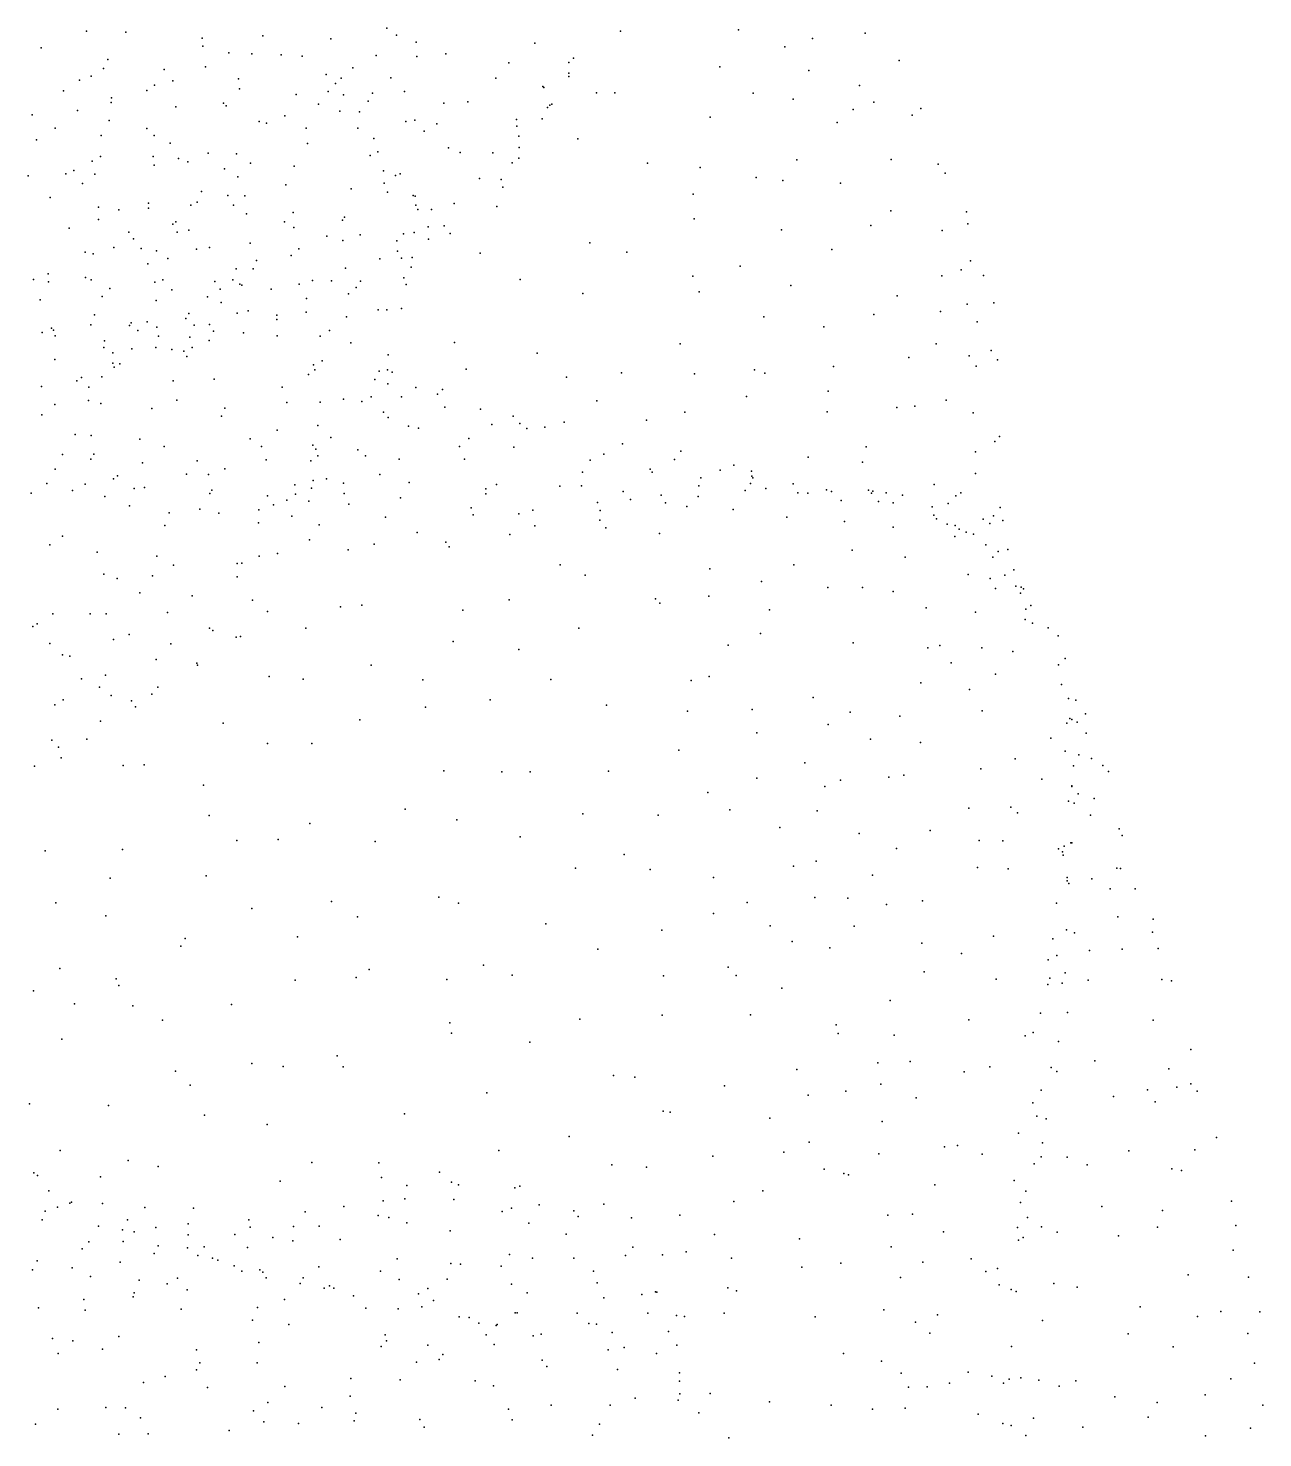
# Model space of a CAD drawing. Header units: metres. Extents: x -24.3 to 24.3, y -27.7 to 27.7.
# Drawn here: x 17.98 to 24.02, y 0.03 to 6.93 of the extents above; entities that cross this region are included whole.
import ezdxf

# ---------------------------------------------------------------- set-up
doc = ezdxf.new("R2010")
doc.units = ezdxf.units.M

msp = doc.modelspace()

# ---------------------------------------------------------------- linework, layer by layer
for p in [(18.267, 6.9148, 11.6229), (18.4601, 6.9096, 8.8659), (19.7368, 6.929, 10.241), (20.8808, 6.9137, -4.9055), (21.4576, 6.9208, -1.1074), (22.0783, 6.905, -2.6852), (18.0451, 6.8323, 11.6844), (18.8331, 6.8802, 0.4305), (18.8361, 6.8418, -10.8137), (19.1307, 6.8923, 11.1227), (19.463, 6.8764, -11.9483), (19.7839, 6.8955, 10.0093), (19.8807, 6.8601, -5.2617), (20.4609, 6.8551, 0.4121), (21.6853, 6.8379, -1.3809), (21.82, 6.8783, -1.8109), (18.3706, 6.7756, -20.2448), (18.964, 6.8078, 8.9588), (19.0759, 6.8032, -20.516), (19.22, 6.799, -5.9537), (19.3222, 6.7914, 9.1052), (19.6849, 6.7957, -12.5546), (19.8845, 6.7909, -13.3539), (20.0253, 6.8028, -13.7325), (20.651, 6.7822, -15.8842), (22.2442, 6.7709, -3.3341), (18.2899, 6.6948, 0.4554), (18.3506, 6.732, -6.9454), (18.6476, 6.7261, -10.4178), (18.8499, 6.7403, -6.4371), (19.4399, 6.7029, -12.2316), (19.5712, 6.7349, -5.2889), (20.3336, 6.7594, -14.5476), (20.6272, 6.7606, -18.1864), (20.6272, 6.7082, -16.5071), (20.6278, 6.6933, -17.32), (21.367, 6.7405, -4.6363), (21.8032, 6.7225, -4.3628), (18.233, 6.6748, 11.6328), (18.5626, 6.6245, 11.5257), (18.5996, 6.6498, 8.9021), (18.6894, 6.6716, -20.314), (19.0109, 6.6806, 11.2088), (19.0157, 6.6321, 0.6112), (19.4864, 6.6581, 0.6633), (19.514, 6.6841, -20.5648), (19.7569, 6.6859, 10.3514), (20.2706, 6.684, -4.95), (20.5011, 6.6428, -15.4739), (20.506, 6.6385, -19.1841), (22.05, 6.6481, -4.055), (18.155, 6.6228, 8.9505), (18.3877, 6.5654, -9.9621), (18.3891, 6.5884, 8.9181), (18.9375, 6.5615, 8.956), (19.2934, 6.604, 11.0092), (19.4021, 6.5574, -12.5659), (19.4498, 6.6199, 9.1858), (19.525, 6.6028, -12.8591), (19.6462, 6.5725, 10.6098), (19.6672, 6.6104, 9.4184), (19.823, 6.6189, -5.0172), (20.0163, 6.562, -14.6101), (20.1332, 6.569, -20.1789), (20.5445, 6.5566, -17.5905), (20.7633, 6.6129, -4.8201), (20.853, 6.612, 0.3729), (21.5299, 6.6107, -0.4359), (21.726, 6.5821, -0.794), (22.121, 6.5665, -1.6845), (18.0001, 6.5055, -6.9371), (18.2222, 6.5266, -9.697), (18.7043, 6.5442, 0.5962), (18.9505, 6.5485, -5.7106), (19.2383, 6.4995, -12.1287), (19.5074, 6.5225, 10.8022), (19.603, 6.52, -13.7542), (20.5232, 6.5407, -18.5565), (20.5347, 6.5528, -16.7634), (21.3199, 6.493, 0.0031), (22.0198, 6.5304, -1.3633), (22.3084, 6.5028, -3.5508), (22.3512, 6.5356, -2.6434), (18.1139, 6.4396, 0.6274), (18.3777, 6.4769, -6.456), (18.562, 6.4373, -6.0271), (19.1114, 6.4715, -5.2284), (19.1478, 6.4638, -11.7486), (19.3425, 6.4404, -13.3083), (19.5955, 6.439, -14.1349), (19.83, 6.472, 9.6291), (19.8746, 6.4792, 10.0807), (19.9196, 6.4245, -14.8847), (19.9817, 6.4601, 0.7721), (20.3711, 6.4815, -19.4194), (20.3728, 6.4501, 0.6985), (20.497, 6.4848, -18.0346), (21.9413, 6.467, -1.0342), (18.0224, 6.3831, 11.6916), (18.3388, 6.403, 11.6055), (18.5987, 6.4031, 8.9405), (18.6759, 6.3656, -10.3342), (19.3483, 6.3653, -13.8351), (19.6737, 6.3894, 9.462), (20.3823, 6.4012, -4.8544), (20.6713, 6.3879, 0.6278), (18.3346, 6.3009, -19.945), (18.5931, 6.3003, 11.5042), (18.7176, 6.2912, -5.2482), (18.8627, 6.3171, -10.6813), (19.0007, 6.3143, 0.7223), (19.6561, 6.3054, -14.719), (19.6927, 6.324, -20.1826), (20.0391, 6.3428, -19.9017), (20.0951, 6.3203, -15.5321), (20.2566, 6.319, -16.0473), (20.383, 6.2922, -17.3373), (20.3844, 6.3453, -18.7611), (21.744, 6.2841, -0.316), (22.2062, 6.2859, -1.2507), (18.1651, 6.2155, 8.9427), (18.2053, 6.233, 11.6423), (18.2946, 6.2785, -5.9857), (18.3072, 6.2146, 0.699), (18.5973, 6.2591, -10.0492), (18.7624, 6.2743, -20.0733), (18.9431, 6.2402, -4.9835), (19.0689, 6.2685, -12.9604), (19.2827, 6.2544, -14.2057), (19.7202, 6.2305, -15.0648), (19.8019, 6.2165, 0.8598), (20.3507, 6.2706, -17.01), (21.0133, 6.269, 0.5289), (21.2714, 6.2464, 0.3061), (22.4354, 6.2627, -2.2045), (22.4699, 6.2186, -3.2853), (17.9814, 6.2055, -6.2821), (18.2472, 6.1691, -5.6092), (19.0075, 6.2014, -11.3433), (19.2429, 6.1617, -20.0606), (19.5619, 6.1425, 9.3841), (19.7237, 6.1697, -19.8875), (19.7794, 6.2078, 10.4264), (20.1898, 6.1933, -16.519), (20.2958, 6.1884, -18.3805), (20.304, 6.1513, -17.7798), (21.5445, 6.1985, 0.0656), (21.676, 6.1842, -4.5112), (21.9581, 6.1704, -4.3013), (18.0883, 6.1002, -19.7379), (18.5703, 6.0728, 8.972), (18.8079, 6.0768, -13.7197), (18.8299, 6.1301, -13.3039), (18.959, 6.1108, -10.9123), (19.0415, 6.1082, -4.7007), (19.7404, 6.126, 9.5718), (19.8651, 6.1106, 10.2491), (19.8752, 6.1073, 9.9859), (21.2359, 6.1159, -4.6829), (18.3262, 6.053, -9.3679), (18.4245, 6.0401, -19.7958), (18.57, 6.0478, -9.7211), (18.7773, 6.0623, -12.8066), (18.9868, 6.062, -11.7339), (19.05, 6.0202, 0.8096), (19.2788, 6.0263, 9.1121), (19.5293, 6.0047, 10.777), (19.879, 6.063, -19.5442), (19.8884, 6.0414, -4.762), (19.9563, 6.0421, -16.2616), (20.0668, 6.071, -19.1412), (20.2756, 6.0569, 0.8959), (22.2047, 6.0342, -0.7318), (22.5748, 6.0297, -2.6988), (18.1819, 5.9494, 8.9313), (18.3254, 5.9922, -5.0337), (18.6886, 5.97, 11.4368), (18.7041, 5.9813, -14.002), (18.7682, 5.9399, -9.9667), (19.2356, 5.9816, 11.0457), (19.2825, 5.9531, -15.1675), (19.5192, 5.9893, -19.7144), (19.9385, 5.956, 0.9334), (20.018, 5.9613, -17.1493), (21.2406, 5.9964, 0.5557), (21.6694, 5.9422, 0.1862), (22.1063, 5.9628, -0.4495), (22.4559, 5.9381, -1.2532), (22.5815, 5.9716, -2.0972), (18.4746, 5.9312, -13.4599), (18.4967, 5.8983, -4.7142), (18.7107, 5.9313, -19.7064), (19.0679, 5.8773, -11.2515), (19.4433, 5.9107, -4.6881), (19.5213, 5.8904, 9.3807), (19.6072, 5.9171, -15.8474), (19.7863, 5.8884, -19.1637), (19.8178, 5.9221, -16.5095), (19.8706, 5.9286, 10.12), (19.9413, 5.8964, -18.7208), (20.0475, 5.9236, -17.6038), (20.7312, 5.8781, 0.863), (18.2603, 5.8327, 0.8335), (18.3, 5.8238, -13.7703), (18.401, 5.855, -19.5289), (18.535, 5.8511, 11.5454), (18.6099, 5.8399, -12.4848), (18.6651, 5.8012, -9.4891), (18.805, 5.8469, -14.7316), (18.8695, 5.8558, 11.309), (19.2684, 5.8168, -15.5358), (19.3063, 5.8496, -19.5377), (19.7021, 5.7994, 10.5969), (19.7895, 5.8383, 9.8019), (19.8093, 5.8025, 10.3557), (19.8611, 5.8061, -18.3882), (20.194, 5.8271, -4.8389), (20.9124, 5.8319, -4.8973), (21.915, 5.8451, -4.3982), (18.567, 5.7753, -14.4972), (18.9988, 5.7505, -11.5376), (19.0827, 5.7507, 11.1558), (19.0992, 5.7923, -10.7324), (19.534, 5.754, -16.5044), (19.8566, 5.7591, -17.8988), (21.4659, 5.7642, 0.4672), (22.5484, 5.7458, -3.3649), (22.5944, 5.7902, -1.67), (18.0072, 5.6994, 8.9908), (18.0787, 5.7263, -14.0239), (18.0813, 5.6881, -8.4701), (18.2625, 5.7094, 8.9257), (18.2889, 5.6976, -12.5373), (18.6015, 5.686, -14.907), (18.641, 5.6966, 8.9905), (18.895, 5.6888, -4.548), (18.983, 5.698, -15.485), (19.017, 5.6763, -19.323), (19.0269, 5.6715, -10.0153), (19.3075, 5.676, 10.9859), (19.3724, 5.6942, -16.2614), (19.4664, 5.6929, -18.963), (19.5869, 5.6603, -18.6685), (19.6083, 5.6905, -17.191), (19.8206, 5.7077, 9.9942), (19.8308, 5.6736, -4.8445), (20.3895, 5.6986, 0.9998), (21.234, 5.7155, 0.6742), (21.7153, 5.6694, -4.6768), (22.4536, 5.7171, -3.6754), (22.6569, 5.7179, -2.7532), (18.0393, 5.5992, -14.5448), (18.3437, 5.6163, -19.0377), (18.3806, 5.655, -4.491), (18.6078, 5.5963, -9.038), (18.6842, 5.6486, -19.2098), (18.8599, 5.6138, 11.3158), (18.9212, 5.6513, -9.6999), (19.1704, 5.6519, -10.3634), (19.3441, 5.6053, 9.24), (19.5489, 5.6283, -17.5028), (20.6963, 5.6295, -4.9837), (21.2658, 5.6388, -4.9153), (22.2345, 5.6192, -0.398), (18.3057, 5.5262, 0.9405), (18.7675, 5.533, -18.87), (18.9255, 5.5864, -15.8097), (19.0043, 5.5344, -11.7504), (19.0585, 5.5455, -16.4979), (19.198, 5.524, -17.3977), (19.3426, 5.5394, -17.9356), (19.6941, 5.5497, 10.5849), (19.7376, 5.5502, 1.0174), (19.8084, 5.557, 10.1588), (22.1208, 5.5272, -4.3898), (22.4471, 5.542, -0.8031), (22.5775, 5.5788, -1.2318), (22.708, 5.5838, -2.4065), (18.0962, 5.4599, 8.9534), (18.1057, 5.4516, -8.1568), (18.2884, 5.4777, 11.6236), (18.4768, 5.474, -18.7185), (18.4854, 5.4871, -8.6311), (18.5637, 5.4919, 11.5252), (18.611, 5.4652, -4.5598), (18.753, 5.5087, 0.9234), (18.7946, 5.4752, -16.0818), (18.8682, 5.4787, 9.033), (19.198, 5.5033, -18.2933), (19.54, 5.5165, 9.4551), (21.5827, 5.5155, -4.9143), (21.876, 5.4668, 0.1347), (22.6263, 5.4916, -3.1344), (18.0501, 5.4386, 11.6881), (18.1128, 5.4231, -12.3916), (18.3549, 5.3983, -8.3356), (18.5186, 5.4493, -15.5917), (18.6199, 5.4219, -18.3879), (18.7723, 5.4158, -18.1006), (18.8668, 5.4001, -17.5571), (18.8889, 5.4455, -17.0497), (19.0355, 5.4375, -9.3509), (19.2004, 5.4238, 9.1187), (19.4103, 5.4222, -11.3143), (19.4571, 5.4492, -10.2823), (19.5613, 5.3896, -10.5576), (20.068, 5.3904, -5.1546), (21.173, 5.3841, 0.8097), (22.4263, 5.3838, -3.8956), (18.3517, 5.3666, -18.2024), (18.3949, 5.3391, -12.1782), (18.489, 5.3592, -16.0306), (18.6063, 5.3659, -16.364), (18.6851, 5.3556, -17.3072), (18.7438, 5.3476, 11.398), (18.758, 5.3227, -11.9857), (18.7834, 5.3654, -8.8044), (19.7429, 5.3298, 9.9001), (20.4727, 5.3377, 1.0667), (22.2922, 5.3171, -4.2471), (22.5882, 5.3249, -3.4374), (22.6954, 5.3517, -1.6093), (18.1115, 5.3077, 1.0083), (18.3961, 5.2893, -16.8495), (18.4027, 5.2705, -17.4204), (18.4304, 5.2853, 8.9661), (19.3786, 5.2816, 9.3234), (19.3842, 5.2569, -9.482), (19.4201, 5.3001, 10.8594), (19.6987, 5.2504, 10.4699), (19.74, 5.2561, -10.9127), (19.7636, 5.2445, 10.1496), (20.1255, 5.2601, 1.1104), (21.5359, 5.2569, -5.2394), (21.9236, 5.2729, -4.8565), (22.6219, 5.2753, -1.2219), (22.7258, 5.3058, -2.0401), (18.046, 5.1758, -16.0414), (18.2198, 5.2026, -17.1927), (18.2416, 5.2199, -16.5537), (18.3417, 5.223, -8.0014), (18.6912, 5.2029, 9.0377), (18.892, 5.2102, 0.9989), (19.3536, 5.2331, -11.6336), (19.6779, 5.2097, 9.7058), (19.7418, 5.1879, -11.2858), (20.6158, 5.2203, -5.4569), (20.8854, 5.2413, 0.977), (21.2427, 5.237, -5.4073), (21.587, 5.2411, 0.523), (18.2787, 5.1719, 11.6278), (18.7088, 5.1089, 11.4228), (19.2254, 5.1718, -5.0861), (19.5253, 5.1134, 10.7149), (19.6602, 5.1239, -5.3567), (19.8091, 5.1249, -9.8644), (19.879, 5.1703, -10.1527), (19.9844, 5.1379, -10.6438), (20.0087, 5.1607, -5.3982), (21.497, 5.1253, -5.5145), (21.8975, 5.1526, 0.2093), (22.4754, 5.1088, -0.7909), (18.1121, 5.0871, 8.968), (18.2766, 5.106, -7.6364), (18.3376, 5.0916, 1.0396), (18.5862, 5.0667, -7.8644), (18.9436, 5.0695, -8.3521), (19.2476, 5.0967, 11.0239), (19.4114, 5.0988, -9.0879), (19.6141, 5.1014, 1.1143), (19.7214, 5.0498, 9.979), (20.0211, 5.0732, -11.251), (20.1953, 5.0645, -10.1016), (20.7642, 5.1041, -5.7081), (21.1957, 5.0486, 0.8694), (21.892, 5.0517, -5.2898), (22.2327, 5.0727, -4.7829), (22.3222, 5.0788, -4.4448), (22.6071, 5.0456, -3.6049), (18.0489, 5.036, -7.327), (18.9282, 5.0304, 11.2604), (19.3985, 4.9847, 10.8581), (19.7438, 5.0229, -11.6847), (19.8427, 4.9813, -9.2658), (19.8915, 4.9714, -5.6822), (20.2515, 4.9898, -9.6543), (20.3558, 5.0295, -10.4982), (20.3875, 4.9947, -5.7798), (20.422, 4.9702, -10.9146), (20.5102, 4.9767, -10.2411), (20.6053, 5.0007, 1.1129), (21.0083, 5.0109, -5.8626), (18.2121, 4.9409, -4.658), (18.2889, 4.9348, 9.0308), (18.5275, 4.9173, -5.0671), (19.068, 4.9195, -5.4405), (19.1995, 4.9614, 9.3151), (19.4629, 4.9256, -8.596), (20.138, 4.9213, -9.2912), (22.7133, 4.9062, -1.837), (22.7367, 4.9302, -2.9919), (18.1486, 4.8419, -12.1491), (18.3025, 4.8443, -7.1497), (18.6469, 4.882, -12.1445), (19.1232, 4.8812, 11.1141), (19.3754, 4.8874, -12.0172), (19.3898, 4.868, 1.1462), (19.3996, 4.836, -5.7666), (19.5956, 4.8655, 9.6804), (19.6333, 4.8349, 10.2247), (20.0927, 4.8814, -11.665), (20.359, 4.8781, -11.3774), (20.7986, 4.8444, -9.5637), (20.8902, 4.8943, -10.0715), (21.1766, 4.8592, -6.255), (22.0827, 4.8792, -0.0625), (22.6185, 4.8556, -1.3089), (18.1132, 4.7699, 9.0408), (18.2885, 4.8196, 11.6288), (18.5408, 4.8018, 11.5416), (18.8079, 4.8106, 11.3465), (18.9443, 4.772, 1.103), (19.1459, 4.8168, -7.8887), (19.3648, 4.8117, 9.5023), (19.7967, 4.8196, 1.2053), (20.1163, 4.8201, -8.8655), (20.7327, 4.8137, -6.2483), (21.0255, 4.7708, -10.6854), (21.1454, 4.8172, -9.7066), (21.3688, 4.7659, -8.9264), (21.4351, 4.7898, 0.6996), (21.7999, 4.8299, -6.2391), (22.0651, 4.8053, -6.0182), (18.0722, 4.7004, -6.3701), (18.2601, 4.6969, -5.4895), (18.3989, 4.7227, 1.0785), (18.4192, 4.7385, -6.8529), (18.756, 4.7463, -7.1867), (18.8637, 4.7449, -5.6861), (19.2871, 4.6936, 10.9239), (19.3756, 4.7147, -12.2659), (19.442, 4.7236, -7.9327), (19.5242, 4.702, 9.853), (19.7031, 4.7435, -12.1495), (19.8459, 4.7045, -8.248), (20.2745, 4.6959, -6.3152), (20.6952, 4.755, -8.7806), (21.0364, 4.7551, -8.7377), (21.2733, 4.7273, -10.3093), (21.5176, 4.7005, -6.9477), (21.5226, 4.7604, -9.527), (21.5237, 4.7356, -6.6093), (21.5279, 4.7286, -8.548), (21.7264, 4.6987, -8.2642), (22.4169, 4.6961, -5.3737), (22.6177, 4.7495, -4.0637), (17.9956, 4.6521, -5.0298), (18.1978, 4.6662, -5.8399), (18.3566, 4.6366, 9.122), (18.4996, 4.675, -5.954), (18.5509, 4.6808, -6.5664), (18.871, 4.652, -6.6094), (18.8795, 4.6679, -6.1073), (19.1522, 4.6399, 9.4642), (19.2897, 4.648, -7.5203), (19.3687, 4.6775, -6.0436), (19.5288, 4.651, 10.128), (19.8031, 4.63, -7.9355), (20.2216, 4.6489, 1.2525), (20.2221, 4.6747, -8.3099), (20.584, 4.6877, -11.6211), (20.6895, 4.6881, -8.4545), (20.8944, 4.6608, -11.3018), (21.0806, 4.6437, -8.0897), (21.2616, 4.6371, -7.1765), (21.2648, 4.6885, -8.3354), (21.4905, 4.6663, -7.8704), (21.5924, 4.6752, -7.259), (21.7491, 4.6538, -7.6068), (21.7975, 4.6532, -9.8021), (21.8893, 4.669, -9.4199), (21.9138, 4.6612, -7.0978), (22.0945, 4.667, -8.4943), (22.1099, 4.6521, -7.9624), (22.1158, 4.6626, -8.8769), (22.1812, 4.6541, -6.7244), (22.261, 4.6434, -6.3322), (22.522, 4.6397, -5.0759), (22.5459, 4.6553, -4.764), (18.4767, 4.5903, 11.5773), (18.672, 4.5564, 1.1229), (18.8221, 4.5745, 9.2537), (18.9139, 4.5546, 11.2355), (19.1111, 4.572, -12.3989), (19.1827, 4.5966, -6.4765), (19.2471, 4.6186, -7.1861), (19.3552, 4.6135, 10.7243), (19.5512, 4.5984, -6.2975), (20.1498, 4.5816, -6.595), (20.4524, 4.5702, -7.9689), (20.7684, 4.6072, -8.0259), (20.7812, 4.5679, -7.0958), (20.9301, 4.6211, -6.8329), (21.1018, 4.6061, -7.7598), (21.2055, 4.5881, 0.9057), (21.4323, 4.5725, -10.8187), (21.9609, 4.6177, 0.058), (22.1435, 4.6122, -0.2535), (22.2154, 4.6052, -7.0366), (22.4067, 4.5859, -6.0324), (22.4852, 4.6023, -1.0424), (22.7396, 4.5833, -3.1681), (18.6502, 4.4946, -12.3045), (19.1082, 4.5075, 11.034), (19.2719, 4.5411, 1.2018), (19.4056, 4.4978, 9.9272), (19.7299, 4.536, -6.5331), (20.1588, 4.5473, -7.7659), (20.3827, 4.5512, -12.0306), (20.4607, 4.4938, -7.1075), (20.7789, 4.5213, -7.4733), (21.6955, 4.5353, 0.3948), (21.9767, 4.514, -10.1366), (22.215, 4.4865, -9.7521), (22.414, 4.5451, -8.1464), (22.4268, 4.5269, -7.4), (22.4794, 4.5017, -8.6364), (22.5181, 4.4954, -7.7699), (22.6557, 4.5256, -1.9207), (22.689, 4.5038, -4.4177), (22.7067, 4.5427, -2.2945), (22.7518, 4.5185, -2.8031), (18.1501, 4.4431, -12.168), (19.3589, 4.4239, 10.2356), (19.885, 4.4596, -7.1144), (20.3393, 4.4501, -7.4232), (20.8095, 4.4839, -11.7829), (21.0715, 4.4547, -11.5369), (22.5167, 4.44, -9.0459), (22.5378, 4.4773, -6.7915), (22.5723, 4.4613, -1.527), (22.6091, 4.4528, -7.0953), (18.0878, 4.4003, 11.7732), (18.3195, 4.3643, 11.6438), (19.2019, 4.3574, 9.773), (19.5469, 4.3754, -12.6431), (19.675, 4.4039, 1.2909), (20.0265, 4.4128, 1.3251), (20.0416, 4.3899, -12.5077), (22.015, 4.3736, -10.5385), (22.6695, 4.4001, -6.4089), (22.7301, 4.3674, -8.3666), (22.777, 4.3768, -3.9192), (18.6115, 4.344, 11.3791), (18.6928, 4.3009, 9.403), (19.0042, 4.3089, 9.5978), (19.0267, 4.31, 1.2271), (19.1115, 4.3437, -12.5915), (20.5853, 4.3022, 1.2339), (21.3177, 4.2831, 0.8208), (21.7288, 4.302, -11.0679), (22.2747, 4.3392, -10.0979), (22.7028, 4.3398, -5.8558), (18.3514, 4.2567, 9.3222), (18.4172, 4.2352, 11.4928), (18.5897, 4.2478, 1.1415), (19.0051, 4.2439, 10.9342), (20.7071, 4.2521, -12.247), (21.5706, 4.2211, -11.3974), (22.5825, 4.2546, -9.6126), (22.6905, 4.2359, -2.5982), (22.7614, 4.2515, -6.1618), (22.8056, 4.2772, -7.9626), (18.5286, 4.1657, 9.4564), (18.784, 4.1506, 9.5558), (21.3123, 4.1491, -11.8226), (21.8963, 4.1908, 0.0055), (22.0648, 4.1907, -10.8608), (22.2157, 4.1721, -0.7326), (22.7164, 4.1864, -9.3217), (22.8164, 4.197, -6.7623), (22.8382, 4.1641, -5.2342), (22.842, 4.1925, -4.8673), (22.8529, 4.1848, -7.5416), (19.0792, 4.1289, 9.891), (19.1531, 4.0741, 10.1331), (19.51, 4.0962, 1.3534), (19.6151, 4.105, -12.9452), (20.1086, 4.08, 1.3923), (20.3351, 4.1314, -12.689), (21.0525, 4.1364, 1.0556), (21.0735, 4.1148, -12.1545), (21.6107, 4.0815, 0.405), (22.377, 4.0909, -1.3088), (22.8642, 4.0848, -3.6806), (22.8891, 4.1023, -4.0503), (18.0248, 4.0137, 11.7337), (18.1022, 4.0622, -12.1426), (18.2855, 4.0629, 9.4567), (18.3625, 4.0618, 1.0839), (18.6639, 4.0687, -12.5147), (22.6182, 4.071, -2.2645), (22.861, 4.0344, -3.3681), (22.898, 4.0158, -8.9971), (18.0036, 4.0002, 9.4113), (18.3985, 3.9373, 11.3482), (18.4749, 3.9605, 9.6435), (18.8695, 3.9928, 10.8933), (18.8856, 3.98, 1.2681), (18.9997, 3.9482, 10.6139), (19.0211, 3.951, 10.3374), (19.3397, 3.9913, -13.0049), (20.677, 3.9918, -12.64), (21.5668, 3.9663, -11.8093), (22.9749, 3.994, -7.1431), (23.0232, 3.9553, -7.8751), (18.0868, 3.9175, 0.9851), (18.6803, 3.9147, 9.9236), (20.0618, 3.9262, -13.0966), (20.3826, 3.8874, -13.0025), (21.4078, 3.9087, -12.0798), (22.0203, 3.92, -11.3575), (22.3852, 3.8965, -10.8144), (22.4442, 3.9071, -1.7753), (22.6497, 3.8961, -10.2943), (22.8016, 3.878, -9.8696), (18.1496, 3.8621, 9.5868), (18.1851, 3.8553, 11.5), (18.6072, 3.8395, 11.1054), (18.8077, 3.8209, 10.6251), (18.8105, 3.8106, 10.225), (19.6603, 3.8113, -13.2721), (22.4994, 3.822, -2.072), (23.0243, 3.8127, -4.2096), (23.057, 3.8431, -4.666), (18.2426, 3.7445, 9.8668), (18.3597, 3.7615, 1.0886), (19.1605, 3.7557, 1.3838), (19.3278, 3.7432, -13.2054), (19.913, 3.7392, 1.4802), (20.5392, 3.7409, 1.3641), (21.2274, 3.7366, 0.9004), (21.3155, 3.7561, -12.3476), (22.7162, 3.7675, -2.7823), (18.3312, 3.7036, -12.3386), (18.3879, 3.6627, 10.0389), (18.5864, 3.6689, 10.6047), (18.6166, 3.704, 10.1849), (22.351, 3.7237, -11.1311), (22.5886, 3.6922, -2.3961), (23.0387, 3.7166, -6.4826), (18.1125, 3.6172, 0.9787), (18.1528, 3.6414, 11.397), (18.4872, 3.6363, 10.8207), (18.5069, 3.6073, 10.3756), (19.9259, 3.6056, -13.4861), (20.2428, 3.6407, 1.4755), (20.8128, 3.6151, -12.9859), (21.5246, 3.5935, 0.4624), (21.8243, 3.6522, -0.173), (23.0735, 3.6483, -8.3012), (23.1103, 3.639, -5.3692), (18.3347, 3.5362, 10.2311), (18.9359, 3.5277, -13.1109), (19.6044, 3.5439, -13.5076), (21.209, 3.5863, -12.6493), (21.8969, 3.5203, -11.9895), (22.0048, 3.5815, -0.7806), (22.2478, 3.5606, -1.5089), (22.6518, 3.5867, -10.7605), (23.0662, 3.5269, -9.0248), (23.0798, 3.5492, -7.0059), (23.0905, 3.5447, -7.829), (23.1159, 3.5326, -6.086), (23.1561, 3.5728, -5.0599), (21.5475, 3.4798, -12.4243), (22.9872, 3.4528, -3.5131), (23.1594, 3.4785, -5.6171), (18.0966, 3.4438, 10.1481), (18.1305, 3.4095, 11.1946), (18.2692, 3.4482, 10.4902), (19.1529, 3.4269, -13.3773), (19.3704, 3.4278, 1.5012), (21.1666, 3.3949, 0.9637), (22.1045, 3.4491, -1.1647), (22.3485, 3.4323, -11.4787), (23.057, 3.3897, -9.4836), (18.0115, 3.3173, 0.8772), (18.1436, 3.3574, 10.9457), (18.4459, 3.3193, 1.1423), (18.549, 3.3228, -12.7543), (21.7831, 3.3333, -0.1931), (22.8129, 3.3531, -10.6536), (23.0985, 3.3185, -8.7227), (23.1245, 3.3727, -3.9054), (23.1862, 3.3548, -4.2267), (23.2416, 3.319, -4.5725), (20.0167, 3.2933, -13.7293), (20.3006, 3.2883, -13.6353), (20.4388, 3.2884, 1.4642), (20.8221, 3.2918, -13.3622), (21.548, 3.2577, 0.3631), (21.9575, 3.2477, -12.1806), (22.1934, 3.2633, -1.5517), (22.2677, 3.2721, -11.7757), (22.6452, 3.3036, -11.0979), (22.9432, 3.2523, -10.341), (23.27, 3.29, -4.8831), (18.8393, 3.2228, 1.3374), (21.3088, 3.1879, 0.767), (21.8817, 3.2173, -0.5871), (23.0893, 3.2168, -8.3263), (23.0906, 3.2207, -8.0077), (23.1211, 3.1806, -6.807), (19.8269, 3.1065, -13.8755), (22.5851, 3.1102, -2.5361), (22.7922, 3.1166, -2.9301), (23.0744, 3.1448, -7.2918), (23.1014, 3.136, -3.6023), (23.1987, 3.1582, -5.898), (18.8675, 3.0749, -13.3011), (19.3606, 3.0363, 1.5188), (20.0788, 3.0545, 1.5628), (20.6966, 3.0824, -13.6158), (21.0651, 3.0759, -13.332), (21.4154, 3.103, -12.9436), (21.8428, 3.0973, -12.4521), (22.8233, 3.0884, -10.8379), (23.182, 3.077, -6.282), (20.3894, 2.9708, 1.4964), (21.6604, 3.0156, 0.0659), (22.0492, 2.9873, -1.2811), (22.3965, 3.0015, -2.1815), (23.3222, 3.01, -5.3902), (23.3364, 2.9769, -4.356), (18.0644, 2.9013, 0.8626), (18.4428, 2.9092, -12.7995), (19.0028, 2.9528, 1.405), (19.2048, 2.9572, -13.6925), (19.6791, 2.9471, 1.5694), (22.2313, 2.9134, -12.0737), (22.6369, 2.9525, -11.4384), (22.7516, 2.9517, -11.121), (23.0249, 2.9127, -10.2606), (23.0522, 2.9243, -7.5573), (23.0846, 2.9406, -7.0498), (23.0907, 2.9405, -9.1902), (20.8981, 2.8834, 1.1676), (21.8384, 2.8521, -12.6297), (23.0451, 2.8972, -8.2781), (23.047, 2.8804, -7.8522), (18.3829, 2.7689, 1.1174), (18.8531, 2.7791, -13.4837), (20.6603, 2.8167, -13.8546), (21.0267, 2.8113, -13.581), (21.3365, 2.772, 0.6711), (21.7274, 2.8272, -0.1565), (22.115, 2.7832, -12.3246), (22.6286, 2.821, -2.6405), (22.7791, 2.8145, -2.9073), (23.067, 2.7723, -3.3548), (23.1887, 2.7651, -6.4631), (23.3101, 2.8177, -5.7785), (23.3276, 2.8158, -4.0848), (23.0669, 2.7554, -8.8781), (23.0755, 2.7422, -9.656), (23.2783, 2.7156, -3.8042), (23.4002, 2.7165, -5.4935), (18.1172, 2.6472, -12.2429), (19.4666, 2.6539, -14.0196), (19.9921, 2.675, 1.5245), (20.0882, 2.6454, -14.1625), (21.5011, 2.6493, 0.394), (21.8326, 2.6742, -0.5701), (21.9934, 2.6702, -1.1581), (22.1835, 2.6395, -1.7768), (22.3586, 2.6572, -2.1715), (23.0154, 2.6452, -10.4811), (18.3609, 2.584, -12.825), (19.0767, 2.6196, -13.8075), (19.5929, 2.5783, 1.4993), (21.3358, 2.595, -13.4767), (23.3154, 2.5797, -6.1029), (23.4883, 2.5683, -4.6353), (20.5152, 2.5442, -14.1258), (21.0824, 2.514, -13.7742), (21.6132, 2.5348, 0.0853), (22.0241, 2.5335, -12.616), (22.7058, 2.4841, -2.7783), (23.0631, 2.516, -9.3623), (23.103, 2.5005, -6.9033), (23.4849, 2.5033, -4.3437), (18.728, 2.4357, -13.5574), (18.75, 2.4725, 1.206), (19.3, 2.4808, 1.4364), (20.769, 2.4201, 1.1922), (21.7207, 2.4578, -0.2234), (21.9062, 2.4276, -0.9002), (22.3554, 2.45, -12.1667), (22.9971, 2.4718, -7.5172), (23.3364, 2.4202, -3.7273), (23.5126, 2.4234, -5.2338), (22.5504, 2.4003, -11.8481), (22.9736, 2.3684, -8.2611), (23.0162, 2.3896, -8.957), (23.1768, 2.4145, -6.6268), (18.1364, 2.3267, -12.4123), (19.5868, 2.2825, 1.4038), (19.6498, 2.3206, -14.2618), (20.2104, 2.3424, -14.3034), (20.3499, 2.2927, 1.3114), (21.0907, 2.2908, 0.8349), (21.4074, 2.3329, -13.6003), (21.4461, 2.2912, 0.3963), (22.3679, 2.3096, -2.2363), (22.982, 2.2791, -3.0803), (23.0573, 2.3041, -9.8352), (18.0077, 2.2174, -12.1405), (18.4113, 2.2756, 0.9878), (18.4249, 2.2432, -13.2557), (19.2889, 2.2686, -14.1302), (20.0305, 2.2726, 1.3854), (21.6698, 2.2298, -13.387), (22.7193, 2.2732, -11.564), (22.9726, 2.2478, -8.5836), (23.0423, 2.2541, -10.3289), (23.1705, 2.2694, -3.3604), (23.531, 2.2724, -5.5156), (23.578, 2.2654, -4.549), (18.2074, 2.1539, -12.8448), (18.4929, 2.1437, -13.5777), (18.976, 2.1493, -14.0465), (22.2003, 2.17, -1.9192), (18.6392, 2.0726, -13.8392), (20.6814, 2.0782, 1.074), (21.0848, 2.0971, -14.0941), (21.5169, 2.0992, 0.1426), (22.5859, 2.0741, -11.9111), (22.9374, 2.1069, -8.0236), (23.0684, 2.1115, -7.1284), (23.4876, 2.0725, -5.936), (20.0455, 2.0603, -14.4436), (20.0533, 2.0102, 1.2274), (21.9368, 2.0501, -13.1256), (21.9462, 2.0087, -1.133), (22.9003, 2.0132, -11.0868), (18.1462, 1.9796, 0.6527), (20.4367, 1.9656, -14.4626), (22.2209, 1.9994, -12.6062), (22.8613, 1.9959, -2.8975), (23.0244, 1.9693, -10.2152), (19.4941, 1.8984, 1.164), (22.1401, 1.865, -1.817), (22.299, 1.8711, -2.162), (23.2027, 1.874, -6.75), (23.6725, 1.9295, -4.9437), (18.7028, 1.8229, -14.1898), (19.0766, 1.8615, 1.0603), (19.2302, 1.8467, -14.3995), (19.5233, 1.8446, -14.4864), (20.8458, 1.8018, -14.3811), (20.9515, 1.7945, 0.6897), (21.7432, 1.8325, -13.5883), (22.5633, 1.821, -2.5825), (22.6882, 1.8443, -11.6647), (22.9882, 1.8418, -9.5257), (23.0158, 1.8215, -9.9162), (23.5653, 1.8354, -3.9983), (18.7735, 1.7555, 0.8776), (21.389, 1.7523, 0.1478), (21.9831, 1.7259, -1.4484), (22.1551, 1.7603, -12.9094), (22.9391, 1.7304, -10.8231), (23.46, 1.7314, -6.2644), (23.6045, 1.7457, -5.8648), (23.6731, 1.7613, -4.3921), (23.7028, 1.7259, -5.4296), (17.9873, 1.6638, 0.1673), (20.2262, 1.7182, 0.9942), (21.7999, 1.7054, -0.8187), (22.3277, 1.6922, -12.5587), (22.8993, 1.6689, -7.8138), (23.2932, 1.6998, -3.3866), (23.4972, 1.6732, -3.7543), (18.3739, 1.6549, -14.3486), (18.8442, 1.6076, -14.5062), (19.8241, 1.6149, 0.9528), (21.0896, 1.6283, 0.4091), (21.1245, 1.6235, -14.3234), (21.6123, 1.5928, -0.4688), (22.9188, 1.6038, -9.2344), (22.9643, 1.5899, -7.4547), (19.1511, 1.5619, 0.8299), (22.1615, 1.5769, -2.0431), (22.8285, 1.5205, -2.8792), (20.6302, 1.5044, -14.5905), (21.8044, 1.4766, -1.1268), (22.4666, 1.4525, -2.5224), (22.5306, 1.4592, -12.1181), (22.9462, 1.4735, -9.6904), (23.7977, 1.4991, -5.0569), (18.1382, 1.436, -14.8118), (18.4714, 1.3863, -14.797), (20.2845, 1.435, 0.7122), (21.3335, 1.408, -0.0839), (21.6809, 1.4264, -0.7769), (22.146, 1.4196, -13.1495), (22.6514, 1.417, -11.7231), (22.9397, 1.4034, -10.0237), (23.0673, 1.4033, -7.1657), (23.3684, 1.433, -6.5523), (23.6918, 1.4378, -5.8798), (18.0096, 1.3265, 12.5806), (18.0275, 1.3133, -15.1928), (18.6173, 1.3576, 0.356), (19.3705, 1.3761, -14.7778), (19.6978, 1.3749, -14.7717), (19.9947, 1.3297, -14.7852), (20.838, 1.3651, 0.3894), (21.0072, 1.3528, -14.4971), (21.8779, 1.3436, -1.444), (21.9738, 1.323, -1.7386), (21.9963, 1.3164, -13.5371), (22.9061, 1.3701, -7.6561), (23.1648, 1.3651, -3.213), (23.5802, 1.3451, -6.1959), (23.6265, 1.3367, -3.9471), (18.3349, 1.3071, 0.0654), (19.2143, 1.2853, 0.5401), (19.7106, 1.303, 0.5974), (19.8349, 1.264, 11.7984), (20.0539, 1.2796, 12.0269), (20.0874, 1.2673, 11.5944), (20.3635, 1.2527, 11.791), (20.3883, 1.2611, -14.7508), (22.4187, 1.2665, -12.4348), (22.8069, 1.2879, -11.1755), (18.082, 1.2378, -0.7498), (18.186, 1.1782, 11.9716), (18.1927, 1.1825, 12.4901), (18.3453, 1.1762, -15.0672), (19.719, 1.1882, 11.5711), (19.8244, 1.1985, 12.236), (20.0651, 1.1954, 11.245), (21.4362, 1.1861, -0.585), (21.5767, 1.2379, -14.1521), (22.8393, 1.1813, -8.7588), (22.8655, 1.2355, -10.8388), (23.8717, 1.1874, -5.3399), (18.065, 1.1382, 12.8755), (18.1244, 1.1581, -1.0836), (18.5527, 1.1561, -0.1377), (18.7912, 1.1531, -14.9287), (19.3364, 1.1348, 11.8257), (19.5263, 1.1608, 11.6968), (19.6937, 1.1167, 0.2781), (19.7468, 1.1069, 11.2072), (20.302, 1.1364, 0.3637), (20.347, 1.1528, 11.3067), (20.4825, 1.1695, 11.5159), (20.6531, 1.1398, 11.9293), (20.6732, 1.1129, 11.4238), (20.7984, 1.1726, -14.6713), (20.9352, 1.1054, 0.0113), (21.1706, 1.1193, -0.2348), (22.1888, 1.1181, -13.2352), (22.3105, 1.1229, -12.9119), (22.8727, 1.1067, -10.1956), (23.2362, 1.161, -6.8181), (23.5346, 1.1407, -3.7155), (18.0504, 1.0962, -1.3994), (18.3251, 1.0641, 11.7569), (18.4433, 1.0468, -0.9367), (18.4668, 1.095, 12.1027), (18.4994, 1.0373, 12.3315), (18.6056, 1.0579, -0.4697), (18.7648, 1.0758, 12.126), (19.0607, 1.0956, 12.0056), (19.0684, 1.0596, 0.0556), (19.28, 1.0634, 12.2128), (19.4055, 1.065, 11.4112), (19.8355, 1.0807, -14.9012), (20.0467, 1.0413, 11.0638), (20.4315, 1.08, 12.2149), (22.4611, 1.0365, -12.2105), (22.824, 1.0589, -8.1022), (22.942, 1.0616, -2.9648), (23.0179, 1.0358, -7.271), (23.5093, 1.06, -6.3773), (23.8935, 1.0675, -4.7258), (18.2784, 0.9885, 11.3992), (18.4462, 0.989, -1.554), (18.618, 0.9691, -1.1732), (18.7649, 1.022, 11.8971), (18.9923, 1.0246, 12.2248), (19.1781, 1.0087, 11.4536), (19.2768, 0.9926, 11.2498), (19.5087, 1.0003, 12.349), (20.6146, 1.025, 0.0855), (21.3408, 1.024, -14.4236), (21.7565, 1.0023, -1.7168), (22.8291, 0.9962, -9.0676), (22.8517, 1.01, -9.5048), (23.3177, 1.0169, -3.3763), (18.2456, 0.9538, -1.9096), (18.5977, 0.9309, 11.6328), (18.7606, 0.9583, -0.7187), (18.8112, 0.9207, -1.4222), (18.8434, 0.9632, 11.6871), (18.8836, 0.9082, 12.4788), (18.9102, 0.8991, 11.3054), (19.0546, 0.9603, -0.2728), (19.7878, 0.9054, -0.0792), (20.3366, 0.9268, 12.4636), (20.4496, 0.9088, 10.9808), (20.6517, 0.9076, 11.0715), (20.9052, 0.9208, 11.296), (20.9417, 0.9619, 11.5866), (21.0868, 0.9237, -14.6167), (21.2024, 0.9392, -0.6255), (21.4246, 0.9087, -1.1193), (22.2055, 0.9643, -2.3921), (22.5969, 0.9053, -11.7522), (23.8802, 0.9472, -5.6723), (18.003, 0.851, 11.1464), (18.0259, 0.8943, 13.3672), (18.1965, 0.8602, 13.0726), (18.4311, 0.8889, 12.8844), (18.9895, 0.8701, -1.0987), (19.0276, 0.8445, -2.1952), (19.115, 0.8515, 12.5995), (19.1306, 0.8396, -1.6236), (19.4042, 0.866, 12.5713), (19.7055, 0.844, 12.6219), (20.0496, 0.8822, 10.8951), (20.0969, 0.8783, 12.6255), (20.2964, 0.8682, -0.0825), (20.7493, 0.8453, -14.8018), (21.768, 0.8645, -14.1191), (21.959, 0.8839, -13.8575), (22.3599, 0.8886, -12.6736), (22.6693, 0.8433, -11.383), (22.7267, 0.8581, -2.8399), (18.2856, 0.8185, 11.1825), (18.5248, 0.8012, 11.2492), (18.6613, 0.7827, -2.4427), (18.7129, 0.8098, 12.838), (19.1459, 0.8121, -2.5636), (19.3125, 0.7848, -1.3145), (19.3282, 0.8115, 11.0104), (19.43, 0.7619, -0.8669), (19.4557, 0.7733, -2.1627), (19.4776, 0.7616, -2.6069), (19.7975, 0.8032, 10.8641), (20.0317, 0.8056, -0.2399), (20.3464, 0.7817, 10.8236), (20.7659, 0.7881, 12.3361), (21.4058, 0.7627, -1.4377), (22.2517, 0.8141, -13.2066), (22.734, 0.7779, -10.9531), (23.0011, 0.784, -3.0604), (23.1169, 0.7659, -7.0796), (23.6598, 0.8272, -3.9047), (23.9548, 0.8146, -4.874), (18.2544, 0.7061, -2.3698), (18.4951, 0.7181, -15.4367), (18.4994, 0.7387, 13.0281), (18.7592, 0.7529, -15.2495), (19.2352, 0.7065, -2.9721), (19.5745, 0.7243, -1.6227), (19.8913, 0.7338, -0.5009), (19.9384, 0.7589, -15.019), (19.966, 0.7014, 10.7047), (20.4234, 0.7379, -14.919), (20.7999, 0.7141, 10.9269), (20.9856, 0.7301, 11.1688), (21.0514, 0.7438, 11.4973), (21.0579, 0.7417, -0.89), (21.4489, 0.7482, -14.4502), (22.7932, 0.755, -10.4017), (22.8176, 0.745, -9.828), (18.0322, 0.6658, 13.5308), (18.2596, 0.6537, 11.0283), (18.7295, 0.6579, 11.0199), (19.1031, 0.6667, 10.9197), (19.6335, 0.6634, -3.0342), (19.7917, 0.6598, -1.3205), (19.908, 0.6704, -2.2787), (20.0914, 0.6212, -2.9275), (20.3658, 0.6409, -0.7359), (20.3748, 0.64, 12.6219), (20.6687, 0.6396, -0.7728), (21.0152, 0.6395, -1.3529), (21.1553, 0.6274, 11.6937), (21.1933, 0.6228, -1.6236), (21.3879, 0.6382, -1.8524), (22.1699, 0.6548, -13.5619), (22.4325, 0.6302, -2.6846), (23.4247, 0.6696, -3.5167), (23.7053, 0.6227, -6.1196), (23.8196, 0.6473, -4.2018), (24.0098, 0.6462, -5.2101), (19.0796, 0.6049, 12.8442), (19.2575, 0.583, -15.1724), (20.1396, 0.618, -2.4781), (20.1875, 0.5892, -1.7141), (20.2722, 0.579, -2.1872), (20.2762, 0.5841, -1.0819), (20.726, 0.5878, 10.7392), (20.7637, 0.5845, -1.1325), (21.8328, 0.621, -2.2967), (22.324, 0.5955, -12.8317), (22.9471, 0.6038, -7.4479), (18.1008, 0.5143, 10.8911), (18.2007, 0.5033, -15.7972), (18.4255, 0.5247, 10.9546), (19.1102, 0.4948, 10.7325), (19.7288, 0.5321, -3.3984), (19.7347, 0.504, 10.5591), (20.2225, 0.5332, 10.5526), (20.2627, 0.4861, -3.3069), (20.4537, 0.5272, -1.8605), (20.4923, 0.5361, -1.3564), (20.8403, 0.5449, -14.8237), (21.1161, 0.549, 11.2766), (22.3942, 0.5407, -12.2452), (23.3663, 0.5381, -6.676), (23.9507, 0.5399, -5.6844), (18.1275, 0.4418, 13.445), (18.3454, 0.4633, -2.702), (18.8052, 0.4596, 10.7842), (19.7087, 0.476, 12.8429), (19.9372, 0.482, 12.8351), (20.0111, 0.4361, 10.4298), (20.8211, 0.4596, 12.4057), (20.8982, 0.4701, -2.3931), (21.0572, 0.441, 12.1194), (21.1569, 0.482, 11.9253), (21.9729, 0.4411, -13.9884), (22.7941, 0.4753, -8.7626), (23.5856, 0.474, -3.7453), (18.8049, 0.3615, 13.017), (18.8223, 0.395, -15.409), (19.1021, 0.3964, 12.9591), (19.8829, 0.3993, -15.0986), (19.9939, 0.4122, -3.6643), (20.4974, 0.409, 12.6385), (20.5202, 0.378, 10.5338), (20.8664, 0.3627, -2.8362), (21.1702, 0.3465, 11.0104), (22.1591, 0.4035, -2.6215), (22.2542, 0.346, -13.1378), (22.5826, 0.35, -11.1326), (23.9839, 0.3947, -4.7239), (18.5453, 0.2998, 10.6754), (18.6516, 0.3283, -3.0979), (19.2383, 0.2805, 10.4641), (19.5608, 0.3192, 10.4112), (19.8027, 0.3124, 10.3574), (20.1701, 0.3074, 12.8183), (20.2598, 0.2831, -3.5997), (21.169, 0.3065, -2.6087), (22.2902, 0.277, -12.8374), (22.3811, 0.2778, -11.9476), (22.4908, 0.2961, -11.473), (22.6989, 0.3302, -10.3762), (22.7552, 0.2967, -9.8018), (22.784, 0.3166, -9.0929), (22.8406, 0.322, -8.4667), (22.9287, 0.3107, -7.7606), (23.0273, 0.2822, -7.445), (23.1101, 0.3081, -3.2432), (23.8682, 0.318, -5.904), (18.8587, 0.2755, 10.5677), (19.5567, 0.2332, -15.1882), (20.9528, 0.2224, 12.3748), (21.1622, 0.2123, 12.083), (21.1716, 0.2433, -14.696), (21.3199, 0.2451, 11.3934), (23.3006, 0.2286, -6.8368), (23.7425, 0.2392, -4.0442), (18.127, 0.1693, 13.6074), (18.3607, 0.1771, 10.633), (18.458, 0.175, 13.2983), (19.0848, 0.1614, -15.3949), (19.155, 0.2023, -3.6091), (19.4181, 0.1769, 10.3159), (19.5852, 0.15, 12.9256), (20.3323, 0.1691, 12.7681), (20.5407, 0.1879, 12.6925), (20.83, 0.1881, -14.8622), (21.264, 0.1507, 10.9274), (21.6098, 0.2047, -2.6615), (21.9124, 0.1886, -2.6454), (22.1147, 0.1695, -13.7036), (22.274, 0.1731, -12.3819), (22.6309, 0.1439, -10.6509), (23.507, 0.2024, -3.6534), (24.0248, 0.1881, -5.3592), (18.0179, 0.095, 10.699), (18.531, 0.126, -15.7169), (19.1355, 0.1066, 10.3071), (19.3044, 0.0981, 12.96), (19.5771, 0.1115, -3.8962), (19.8988, 0.1184, 10.2023), (19.9189, 0.0814, -3.92), (20.3506, 0.1175, 10.3153), (20.7772, 0.0962, 10.4255), (22.7515, 0.0991, -3.0072), (22.7927, 0.089, -9.312), (22.9016, 0.1244, -8.1438), (23.1446, 0.0806, -7.2563), (23.4629, 0.1296, -6.5897), (23.965, 0.0766, -5.7522), (18.4255, 0.0468, -3.1152), (18.5679, 0.0482, 13.1433), (18.9654, 0.065, 13.026), (20.744, 0.0411, -3.3241), (21.4115, 0.0288, 11.2513), (22.8642, 0.0407, -8.6062), (23.7442, 0.039, -6.1531)]:
    msp.add_point(p)

doc.saveas('drawing.dxf')
